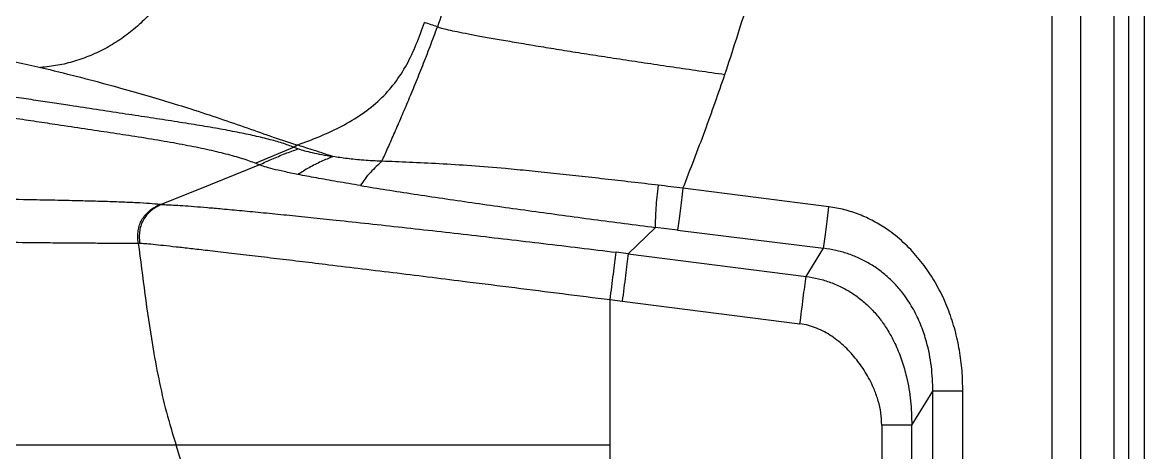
# Model space of a CAD drawing. Extents: x 939 to 1039, y 781 to 934.
# Drawn here: x 1022.8 to 1038.9, y 830.37 to 836.54 of the extents above; entities that cross this region are included whole.
import ezdxf

# ---------------------------------------------------------------- set-up
doc = ezdxf.new("R2010")
doc.units = 0
doc.header["$MEASUREMENT"] = 0
doc.layers.add('1', color=4, linetype='Continuous')

# ---------------------------------------------------------------- blocks, each defined once
blk = doc.blocks.new('Envoy')
at = {"layer": '1', "color": 4, "linetype": 'Continuous', "lineweight": 25}
blk.add_line((100.246, 3), (100.246, 88.174), dxfattribs=at)
at = {"layer": '1', "color": 3, "linetype": 'Continuous', "lineweight": 25}
for p, q in [((99.81, 3.746), (99.81, 87.427)), ((100.014, 87.427), (100.014, 3.746)), ((99.331, 4.363), (99.331, 86.81)), ((98.914, 86.292), (98.914, 4.882)), ((88.043, 35.579), (87.493, 35.351)), ((88.092, 35.612), (88.043, 35.579)), ((88.043, 35.579), (88.102, 35.557)), ((87.493, 35.351), (87.546, 35.329)), ((95.717, 34.725), (93.623, 34.991)), ((86.137, 34.758), (86.117, 34.758)), ((93.227, 34.431), (92.838, 34.051)), ((93.546, 34.391), (93.227, 34.431)), ((93.546, 34.391), (95.641, 34.131)), ((85.807, 34.205), (85.828, 34.205)), ((95.389, 33.726), (95.641, 34.131)), ((92.838, 34.051), (92.664, 34.073)), ((92.838, 34.051), (95.389, 33.726)), ((92.578, 33.394), (92.752, 33.371)), ((92.578, 31.308), (92.578, 33.394)), ((92.752, 33.371), (95.302, 33.047)), ((96.906, 31.595), (97.209, 32.08)), ((97.209, 5.616), (97.209, 32.08)), ((97.639, 5.616), (97.639, 32.08)), ((96.476, 31.595), (96.476, 14.039)), ((96.906, 14.094), (96.906, 31.595)), ((86.671, 30.265), (86.351, 31.308)), ((92.578, 28.979), (92.578, 31.308))]:
    blk.add_line(p, q, dxfattribs=at)
at = {"layer": '1', "color": 3, "linetype": 'Continuous', "lineweight": 25, "flags": 128}
blk.add_lwpolyline([(87.546, 35.329), (86.842, 35.043), (86.137, 34.758)], dxfattribs=at)
at = {"layer": '1', "color": 3, "linetype": 'Continuous', "lineweight": 25}
for points, knots in [([(94.226, 36.625), (94.336, 36.962), (94.555, 37.636), (94.838, 38.66), (95.089, 39.69), (95.222, 40.384), (95.289, 40.73)], [0, 0, 0, 0, 0.250657, 0.500833, 0.750592, 1, 1, 1, 1]), ([(90.607, 38.852), (90.529, 38.593), (90.371, 38.074), (90.19, 37.563), (90.1, 37.307)], [0, 0, 0, 0, 0.4985606, 1, 1, 1, 1]), ([(86.582, 38.596), (86.557, 38.512), (86.507, 38.346), (86.402, 38.107), (86.276, 37.879), (86.127, 37.666), (85.96, 37.47), (85.774, 37.293), (85.573, 37.137), (85.357, 37.003), (85.131, 36.894), (84.896, 36.81), (84.654, 36.75), (84.49, 36.733), (84.408, 36.724)], [0, 0, 0, 0, 0.083335, 0.16667, 0.250003, 0.333335, 0.416667, 0.5, 0.583333, 0.666665, 0.749997, 0.83333, 0.916665, 1, 1, 1, 1]), ([(88.092, 35.612), (88.2, 35.652), (88.415, 35.733), (88.728, 35.877), (89.02, 36.049), (89.278, 36.255), (89.494, 36.495), (89.667, 36.765), (89.803, 37.06), (89.878, 37.266), (89.916, 37.37)], [0, 0, 0, 0, 0.130071, 0.261637, 0.390044, 0.513739, 0.633903, 0.753347, 0.874878, 1, 1, 1, 1]), ([(90.1, 37.307), (90.07, 37.317), (90.012, 37.338), (89.948, 37.359), (89.916, 37.37)], [0, 0, 0, 0, 0.50244, 1, 1, 1, 1]), ([(89.304, 35.379), (89.331, 35.439), (89.385, 35.56), (89.475, 35.764), (89.572, 35.986), (89.674, 36.226), (89.78, 36.479), (89.87, 36.703), (89.942, 36.887), (89.995, 37.026), (90.048, 37.166), (90.083, 37.26), (90.1, 37.307)], [0, 0, 0, 0, 0.126461, 0.257308, 0.389489, 0.520275, 0.647436, 0.769537, 0.828623, 0.886519, 0.9435, 1, 1, 1, 1]), ([(90.1, 37.307), (90.118, 37.301), (90.153, 37.29), (90.25, 37.266), (90.378, 37.239), (90.539, 37.207), (90.731, 37.171), (90.952, 37.132), (91.2, 37.089), (91.472, 37.043), (91.766, 36.995), (92.08, 36.945), (92.411, 36.893), (92.757, 36.84), (93.114, 36.786), (93.479, 36.732), (93.851, 36.678), (94.101, 36.643), (94.226, 36.625)], [0, 0, 0, 0, 0.062479, 0.125012, 0.187628, 0.250262, 0.312874, 0.375458, 0.438024, 0.500573, 0.563077, 0.625541, 0.68799, 0.75042, 0.812835, 0.875249, 0.937605, 1, 1, 1, 1]), ([(79.125, 37.097), (79.29, 37.092), (79.614, 37.082), (80.093, 37.067), (80.555, 37.051), (80.951, 37.037), (81.279, 37.025), (81.543, 37.016), (81.791, 37.008), (82.021, 36.999), (82.235, 36.991), (82.436, 36.982), (82.626, 36.972), (82.809, 36.96), (82.987, 36.947), (83.162, 36.932), (83.333, 36.914), (83.514, 36.892), (83.7, 36.866), (83.888, 36.835), (84.068, 36.801), (84.242, 36.763), (84.352, 36.738), (84.408, 36.724)], [0, 0, 0, 0, 0.0744408, 0.1462978, 0.2147346, 0.2791918, 0.3197013, 0.3580581, 0.3941248, 0.4279142, 0.4597926, 0.4904312, 0.5207346, 0.5515962, 0.5838087, 0.618065, 0.6549956, 0.69503, 0.7471834, 0.8039819, 0.865386, 0.9307736, 1, 1, 1, 1]), ([(84.408, 36.724), (84.582, 36.683), (84.93, 36.599), (85.393, 36.475), (85.82, 36.354), (86.206, 36.241), (86.594, 36.121), (86.983, 35.992), (87.375, 35.856), (87.748, 35.723), (87.977, 35.649), (88.092, 35.612)], [0, 0, 0, 0, 0.0997161, 0.199694, 0.2998734, 0.3997691, 0.4996707, 0.624602, 0.7496133, 0.8747522, 1, 1, 1, 1]), ([(93.623, 34.991), (93.73, 35.267), (93.941, 35.808), (94.132, 36.356), (94.226, 36.625)], [0, 0, 0, 0, 0.510009, 1, 1, 1, 1]), ([(88.043, 35.579), (87.989, 35.599), (87.882, 35.64), (87.68, 35.695), (87.454, 35.749), (87.201, 35.802), (86.921, 35.853), (86.615, 35.905), (86.288, 35.956), (85.944, 36.009), (85.585, 36.063), (85.213, 36.119), (84.876, 36.171), (84.573, 36.217), (84.305, 36.258), (84.019, 36.301), (83.713, 36.346), (83.487, 36.376), (83.373, 36.392)], [0, 0, 0, 0, 0.075844, 0.150406, 0.223536, 0.295436, 0.36684, 0.43737, 0.50677, 0.574354, 0.641515, 0.708329, 0.774445, 0.817367, 0.861023, 0.906205, 0.952542, 1, 1, 1, 1]), ([(82.908, 36.152), (83.046, 36.136), (83.319, 36.103), (83.684, 36.05), (84.026, 36), (84.346, 35.952), (84.683, 35.901), (85.039, 35.848), (85.411, 35.792), (85.782, 35.735), (86.143, 35.677), (86.487, 35.615), (86.796, 35.552), (87.068, 35.487), (87.308, 35.421), (87.431, 35.375), (87.493, 35.351)], [0, 0, 0, 0, 0.059059, 0.116986, 0.173294, 0.228254, 0.281477, 0.35208, 0.422858, 0.493927, 0.575144, 0.657789, 0.741312, 0.825934, 0.912406, 1, 1, 1, 1]), ([(88.601, 35.446), (88.547, 35.464), (88.438, 35.5), (88.302, 35.544), (88.183, 35.583), (88.122, 35.603), (88.092, 35.612)], [0, 0, 0, 0, 0.248889, 0.498518, 0.75058, 1, 1, 1, 1]), ([(87.546, 35.329), (87.605, 35.356), (87.729, 35.411), (87.914, 35.489), (88.041, 35.535), (88.102, 35.557)], [0, 0, 0, 0, 0.326173, 0.674038, 1, 1, 1, 1]), ([(88.601, 35.446), (88.545, 35.423), (88.429, 35.375), (88.26, 35.292), (88.152, 35.223), (88.1, 35.189)], [0, 0, 0, 0, 0.327075, 0.673781, 1, 1, 1, 1]), ([(88.102, 35.557), (88.13, 35.549), (88.187, 35.531), (88.301, 35.503), (88.435, 35.475), (88.546, 35.456), (88.601, 35.446)], [0, 0, 0, 0, 0.250078, 0.499855, 0.749715, 1, 1, 1, 1]), ([(89.304, 35.379), (89.216, 35.383), (89.039, 35.391), (88.803, 35.416), (88.668, 35.436), (88.601, 35.446)], [0, 0, 0, 0, 0.332502, 0.666205, 1, 1, 1, 1]), ([(88.1, 35.189), (88.031, 35.203), (87.894, 35.231), (87.737, 35.268), (87.616, 35.301), (87.569, 35.32), (87.546, 35.329)], [0, 0, 0, 0, 0.249863, 0.499911, 0.750003, 1, 1, 1, 1]), ([(89.304, 35.379), (89.277, 35.354), (89.222, 35.303), (89.139, 35.221), (89.061, 35.134), (89.018, 35.064), (88.997, 35.03)], [0, 0, 0, 0, 0.243959, 0.502514, 0.759013, 1, 1, 1, 1]), ([(93.271, 35.035), (93.141, 35.05), (92.882, 35.081), (92.501, 35.124), (92.129, 35.166), (91.767, 35.205), (91.415, 35.241), (91.018, 35.279), (90.584, 35.315), (90.125, 35.344), (89.693, 35.364), (89.433, 35.374), (89.304, 35.379)], [0, 0, 0, 0, 0.085903, 0.170951, 0.255539, 0.339873, 0.423768, 0.507388, 0.632129, 0.755851, 0.878708, 1, 1, 1, 1]), ([(88.997, 35.03), (88.885, 35.049), (88.659, 35.087), (88.356, 35.14), (88.185, 35.173), (88.1, 35.189)], [0, 0, 0, 0, 0.3330281, 0.6665486, 1, 1, 1, 1]), ([(88.997, 35.03), (89.121, 35.01), (89.366, 34.971), (89.763, 34.909), (90.172, 34.848), (90.592, 34.787), (91.02, 34.726), (91.455, 34.665), (91.895, 34.605), (92.337, 34.545), (92.782, 34.487), (93.079, 34.45), (93.227, 34.431)], [0, 0, 0, 0, 0.103197, 0.205742, 0.307602, 0.408419, 0.508719, 0.608344, 0.707388, 0.805887, 0.903422, 1, 1, 1, 1]), ([(93.227, 34.431), (93.228, 34.474), (93.231, 34.559), (93.239, 34.706), (93.252, 34.866), (93.264, 34.979), (93.271, 35.035)], [0, 0, 0, 0, 0.2532932, 0.5045691, 0.7519649, 1, 1, 1, 1]), ([(93.623, 34.991), (93.564, 34.999), (93.447, 35.014), (93.33, 35.028), (93.271, 35.035)], [0, 0, 0, 0, 0.496473, 1, 1, 1, 1]), ([(93.623, 34.991), (93.615, 34.935), (93.601, 34.821), (93.581, 34.663), (93.563, 34.519), (93.552, 34.434), (93.546, 34.391)], [0, 0, 0, 0, 0.246937, 0.494595, 0.746827, 1, 1, 1, 1]), ([(86.117, 34.758), (86.071, 34.763), (85.98, 34.772), (85.788, 34.784), (85.564, 34.793), (85.305, 34.802), (85.016, 34.81), (84.698, 34.817), (84.309, 34.825), (83.839, 34.833), (83.28, 34.842), (82.688, 34.85), (82.068, 34.856), (81.63, 34.864), (81.412, 34.868)], [0, 0, 0, 0, 0.073414, 0.145021, 0.216572, 0.288064, 0.359486, 0.430868, 0.502199, 0.601954, 0.701627, 0.801259, 0.900864, 1, 1, 1, 1]), ([(85.807, 34.205), (85.804, 34.236), (85.798, 34.296), (85.806, 34.385), (85.825, 34.466), (85.859, 34.541), (85.905, 34.608), (85.964, 34.667), (86.035, 34.719), (86.089, 34.745), (86.117, 34.758)], [0, 0, 0, 0, 0.135992, 0.262794, 0.38309, 0.499998, 0.616908, 0.737203, 0.864008, 1, 1, 1, 1]), ([(86.137, 34.758), (86.11, 34.744), (86.056, 34.719), (85.985, 34.667), (85.926, 34.608), (85.88, 34.541), (85.847, 34.466), (85.827, 34.384), (85.82, 34.296), (85.825, 34.236), (85.828, 34.205)], [0, 0, 0, 0, 0.13604, 0.262765, 0.382936, 0.499739, 0.61661, 0.73695, 0.863865, 1, 1, 1, 1]), ([(86.137, 34.758), (86.159, 34.758), (86.203, 34.757), (86.309, 34.752), (86.443, 34.744), (86.607, 34.732), (86.797, 34.716), (87.025, 34.696), (87.294, 34.671), (87.604, 34.642), (87.935, 34.609), (88.283, 34.573), (88.675, 34.532), (89.113, 34.485), (89.596, 34.432), (90.09, 34.377), (90.594, 34.32), (91.105, 34.261), (91.621, 34.2), (92.141, 34.138), (92.49, 34.095), (92.664, 34.073)], [0, 0, 0, 0, 0.039835, 0.079618, 0.119456, 0.159429, 0.19966, 0.240211, 0.289249, 0.338648, 0.38845, 0.43854, 0.488877, 0.552134, 0.615648, 0.679438, 0.74347, 0.807619, 0.871813, 0.935894, 1, 1, 1, 1]), ([(95.641, 34.131), (95.647, 34.173), (95.658, 34.257), (95.676, 34.4), (95.696, 34.557), (95.71, 34.669), (95.717, 34.725)], [0, 0, 0, 0, 0.2530173, 0.5050934, 0.7528576, 1, 1, 1, 1]), ([(97.639, 32.08), (97.636, 32.178), (97.632, 32.375), (97.594, 32.668), (97.531, 32.956), (97.44, 33.236), (97.321, 33.507), (97.172, 33.765), (96.994, 34.004), (96.788, 34.221), (96.574, 34.394), (96.36, 34.524), (96.155, 34.618), (95.94, 34.689), (95.791, 34.713), (95.717, 34.725)], [0, 0, 0, 0, 0.082551, 0.165609, 0.248065, 0.330146, 0.412983, 0.496588, 0.579893, 0.663205, 0.747309, 0.810511, 0.873628, 0.936789, 1, 1, 1, 1]), ([(81.304, 34.24), (81.516, 34.239), (81.943, 34.237), (82.546, 34.232), (83.119, 34.226), (83.654, 34.221), (84.102, 34.216), (84.47, 34.212), (84.77, 34.21), (85.043, 34.208), (85.286, 34.206), (85.496, 34.205), (85.676, 34.205), (85.763, 34.205), (85.807, 34.205)], [0, 0, 0, 0, 0.099604, 0.199632, 0.299621, 0.399568, 0.499491, 0.570862, 0.642204, 0.713498, 0.784766, 0.85599, 0.927168, 1, 1, 1, 1]), ([(85.807, 34.205), (85.839, 33.961), (85.902, 33.473), (85.994, 32.824), (86.098, 32.259), (86.206, 31.779), (86.303, 31.465), (86.351, 31.308)], [0, 0, 0, 0, 0.250021, 0.500029, 0.666696, 0.833351, 1, 1, 1, 1]), ([(85.828, 34.205), (85.852, 34.203), (85.9, 34.201), (86.017, 34.19), (86.166, 34.174), (86.349, 34.154), (86.56, 34.13), (86.812, 34.101), (87.105, 34.067), (87.44, 34.027), (87.793, 33.986), (88.161, 33.942), (88.571, 33.892), (89.024, 33.837), (89.52, 33.777), (90.022, 33.715), (90.585, 33.645), (91.21, 33.567), (91.893, 33.481), (92.35, 33.423), (92.578, 33.394)], [0, 0, 0, 0, 0.042041, 0.084119, 0.126238, 0.168311, 0.210367, 0.252434, 0.302833, 0.353095, 0.4033, 0.453386, 0.503364, 0.565747, 0.627988, 0.690169, 0.752319, 0.835036, 0.917553, 1, 1, 1, 1]), ([(97.209, 32.08), (97.205, 32.199), (97.196, 32.438), (97.133, 32.751), (97.046, 33.015), (96.947, 33.232), (96.832, 33.418), (96.709, 33.574), (96.586, 33.701), (96.45, 33.814), (96.303, 33.912), (96.147, 33.993), (95.983, 34.057), (95.815, 34.105), (95.699, 34.122), (95.641, 34.131)], [0, 0, 0, 0, 0.126257, 0.252287, 0.335689, 0.419621, 0.503897, 0.56655, 0.62869, 0.690788, 0.752985, 0.814973, 0.876701, 0.938358, 1, 1, 1, 1]), ([(92.578, 33.394), (92.586, 33.456), (92.602, 33.581), (92.625, 33.761), (92.646, 33.93), (92.658, 34.025), (92.664, 34.073)], [0, 0, 0, 0, 0.249793, 0.499721, 0.749884, 1, 1, 1, 1]), ([(92.838, 34.051), (92.832, 34.004), (92.82, 33.909), (92.799, 33.74), (92.776, 33.56), (92.76, 33.434), (92.752, 33.371)], [0, 0, 0, 0, 0.250278, 0.5, 0.749723, 1, 1, 1, 1]), ([(95.302, 33.047), (95.31, 33.11), (95.326, 33.235), (95.349, 33.416), (95.37, 33.585), (95.383, 33.679), (95.389, 33.726)], [0, 0, 0, 0, 0.250277, 0.5, 0.749722, 1, 1, 1, 1]), ([(95.389, 33.726), (95.448, 33.717), (95.568, 33.698), (95.742, 33.644), (95.909, 33.572), (96.066, 33.48), (96.212, 33.37), (96.345, 33.244), (96.463, 33.104), (96.576, 32.937), (96.68, 32.741), (96.768, 32.518), (96.843, 32.252), (96.896, 31.944), (96.902, 31.711), (96.906, 31.595)], [0, 0, 0, 0, 0.063089, 0.126267, 0.189451, 0.252681, 0.316223, 0.380045, 0.443726, 0.506818, 0.590763, 0.674629, 0.757143, 0.879075, 1, 1, 1, 1]), ([(96.476, 31.595), (96.473, 31.653), (96.468, 31.77), (96.428, 31.94), (96.363, 32.128), (96.261, 32.329), (96.12, 32.534), (95.954, 32.718), (95.794, 32.849), (95.653, 32.934), (95.541, 32.987), (95.424, 33.027), (95.343, 33.04), (95.302, 33.047)], [0, 0, 0, 0, 0.087272, 0.1739, 0.259146, 0.38518, 0.508785, 0.63121, 0.754159, 0.815512, 0.876978, 0.93852, 1, 1, 1, 1]), ([(97.639, 32.08), (97.596, 32.08), (97.509, 32.08), (97.389, 32.08), (97.283, 32.08), (97.234, 32.08), (97.209, 32.08)], [0, 0, 0, 0, 0.249999, 0.499999, 0.75, 1, 1, 1, 1]), ([(96.906, 31.595), (96.881, 31.595), (96.831, 31.595), (96.725, 31.595), (96.605, 31.595), (96.519, 31.595), (96.476, 31.595)], [0, 0, 0, 0, 0.250001, 0.499997, 0.749999, 1, 1, 1, 1]), ([(86.351, 31.308), (86.289, 31.308), (86.165, 31.308), (85.911, 31.308), (85.607, 31.308), (85.248, 31.308), (84.837, 31.308), (84.373, 31.308), (83.858, 31.308), (83.294, 31.308), (82.682, 31.308), (82.023, 31.308), (81.321, 31.308), (80.577, 31.308), (79.796, 31.308), (79.243, 31.308), (78.967, 31.308)], [0, 0, 0, 0, 0.070384, 0.141125, 0.212182, 0.283512, 0.355066, 0.426796, 0.498647, 0.570563, 0.642486, 0.714355, 0.786106, 0.857675, 0.928995, 1, 1, 1, 1]), ([(92.578, 31.308), (92.354, 31.308), (91.908, 31.308), (91.239, 31.308), (90.629, 31.308), (90.081, 31.308), (89.594, 31.308), (89.117, 31.308), (88.706, 31.308), (88.359, 31.308), (88.072, 31.308), (87.798, 31.308), (87.54, 31.308), (87.301, 31.308), (87.085, 31.308), (86.892, 31.308), (86.728, 31.308), (86.591, 31.308), (86.483, 31.308), (86.402, 31.308), (86.368, 31.308), (86.351, 31.308)], [0, 0, 0, 0, 0.083346, 0.166687, 0.250024, 0.31253, 0.375033, 0.437533, 0.500029, 0.541699, 0.583367, 0.625033, 0.666699, 0.708361, 0.750023, 0.791684, 0.833343, 0.875005, 0.916668, 0.958333, 1, 1, 1, 1])]:
    blk.add_open_spline(points, degree=3, knots=knots, dxfattribs=at)

msp = doc.modelspace()

# ---------------------------------------------------------------- block references
at = {"layer": '1'}
msp.add_blockref('Envoy', (938.654, 799.174), dxfattribs=at)

doc.saveas('drawing.dxf')
